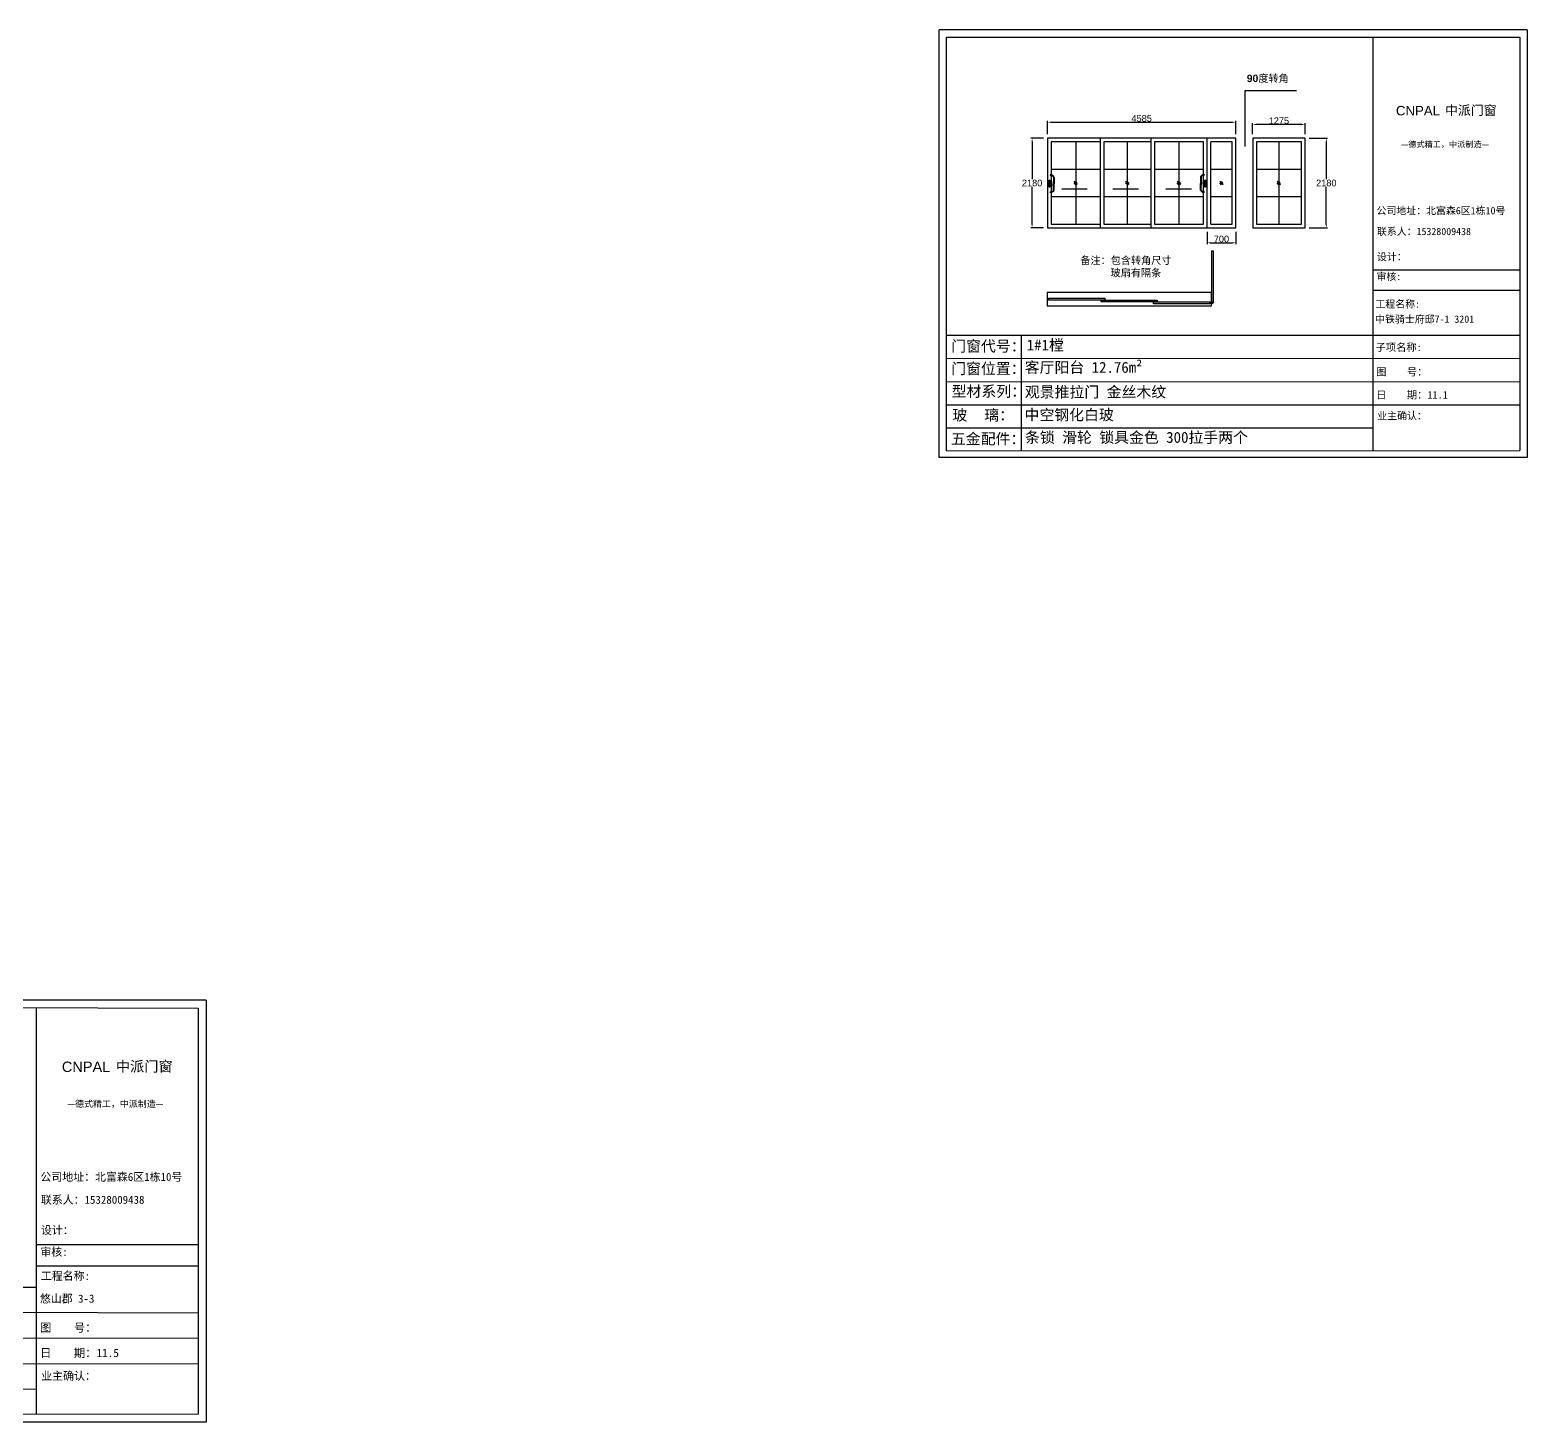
# Model space of a CAD drawing. Header units: inches. Extents: x -138455 to 599497, y -747149 to 13167.
# Drawn here: x 366322 to 402747, y -468621 to -434751 of the extents above; entities that cross this region are included whole.
import ezdxf

# ---------------------------------------------------------------- set-up
doc = ezdxf.new("R2010")
doc.units = ezdxf.units.IN
doc.header["$MEASUREMENT"] = 0
doc.header["$PDMODE"] = 35
doc.header["$PDSIZE"] = -3
doc.layers.add('0 @ 1', color=7, linetype='Continuous')
doc.styles.add('Annotative', font='arialbd.ttf')
doc.styles.add('MtXpl_', font='')
doc.styles.get("Standard").update_dxf_attribs({"font": 'arial.ttf'})
doc.styles.get('MtXpl_').set_extended_font_data('SimSun')
doc.dimstyles.get("Standard").update_dxf_attribs({"dimtxt": 80, "dimasz": 70, "dimexe": 40, "dimexo": 80, "dimgap": 0, "dimtad": 1, "dimtih": 1, "dimtoh": 1, "dimdec": 0, "dimzin": 0, "dimdsep": 46, "dimtxsty": 'Standard', "dimcen": 0.09, "dimadec": 0, "dimazin": 0, "dimtfac": 1, "dimtdec": 0, "dimtofl": 0, "dimtmove": 0, "dimatfit": 3, "dimfxl": 0, "dimtolj": 1, "dimtzin": 0, "dimarcsym": 0})

# ---------------------------------------------------------------- blocks, each defined once
blk = doc.blocks.new('*D2142')
at = {"color": 0, "lineweight": -2, "transparency": 16777216}
for p, q in [((397446, -437386), (397893, -437386)), ((397863, -437466), (397863, -438384)), ((397863, -439486), (397863, -438568)), ((397446, -439566), (397893, -439566))]:
    blk.add_line(p, q, dxfattribs=at)
at = {"color": 0, "transparency": 16777216}
for points in [[(397850, -437466), (397876, -437466), (397863, -437386)], [(397850, -439486), (397876, -439486), (397863, -439566)]]:
    blk.add_solid(points, dxfattribs=at)
at = {"layer": 'Defpoints', "color": 0, "transparency": 16777216}
for p in [(397346, -437386), (397346, -439566), (397863, -439566)]:
    blk.add_point(p, dxfattribs=at)
at = {"color": 0, "transparency": 16777216, "insert": (397863, -438476), "char_height": 160, "attachment_point": 5}
blk.add_mtext('\\A1;2180', dxfattribs=at)
blk = doc.blocks.new('*D2143')
at = {"color": 0, "lineweight": -2, "transparency": 16777216}
for p, q in [((396071, -437286), (396071, -437022)), ((397266, -437052), (396151, -437052)), ((397346, -437286), (397346, -437022))]:
    blk.add_line(p, q, dxfattribs=at)
at = {"color": 0, "transparency": 16777216}
for points in [[(396151, -437039), (396151, -437066), (396071, -437052)], [(397266, -437039), (397266, -437066), (397346, -437052)]]:
    blk.add_solid(points, dxfattribs=at)
at = {"layer": 'Defpoints', "color": 0, "transparency": 16777216}
for p in [(396071, -437052), (396071, -437386), (397346, -437386)]:
    blk.add_point(p, dxfattribs=at)
at = {"color": 0, "transparency": 16777216, "insert": (396709, -436960), "char_height": 160, "attachment_point": 5}
blk.add_mtext('\\A1;1275', dxfattribs=at)
blk = doc.blocks.new('*D2144')
at = {"color": 0, "lineweight": -2, "transparency": 16777216}
for p, q in [((391081, -437286), (391081, -436966)), ((391161, -436996), (395581, -436996)), ((395661, -437286), (395661, -436966))]:
    blk.add_line(p, q, dxfattribs=at)
at = {"color": 0, "transparency": 16777216}
for points in [[(391161, -436983), (391161, -437009), (391081, -436996)], [(395581, -436983), (395581, -437009), (395661, -436996)]]:
    blk.add_solid(points, dxfattribs=at)
at = {"layer": 'Defpoints', "color": 0, "transparency": 16777216}
for p in [(395661, -436996), (391081, -437386), (395661, -437386)]:
    blk.add_point(p, dxfattribs=at)
at = {"color": 0, "transparency": 16777216, "insert": (393371, -436904), "char_height": 160, "width": 483.71, "attachment_point": 5}
blk.add_mtext('\\A1;4585', dxfattribs=at)
blk = doc.blocks.new('*D2145')
at = {"color": 0, "lineweight": -2, "transparency": 16777216}
for p, q in [((390981, -437386), (390675, -437386)), ((390705, -437466), (390705, -438384)), ((390705, -439486), (390705, -438568)), ((390981, -439566), (390675, -439566))]:
    blk.add_line(p, q, dxfattribs=at)
at = {"color": 0, "transparency": 16777216}
for points in [[(390692, -437466), (390718, -437466), (390705, -437386)], [(390692, -439486), (390718, -439486), (390705, -439566)]]:
    blk.add_solid(points, dxfattribs=at)
at = {"layer": 'Defpoints', "color": 0, "transparency": 16777216}
for p in [(391081, -437386), (390705, -439566), (391081, -439566)]:
    blk.add_point(p, dxfattribs=at)
at = {"color": 0, "transparency": 16777216, "insert": (390705, -438476), "char_height": 160, "attachment_point": 5}
blk.add_mtext('\\A1;2180', dxfattribs=at)
blk = doc.blocks.new('*D2146')
at = {"color": 0, "lineweight": -2, "transparency": 16777216}
for p, q in [((394961, -439666), (394961, -439960)), ((395041, -439930), (395581, -439930)), ((395661, -439666), (395661, -439960))]:
    blk.add_line(p, q, dxfattribs=at)
at = {"color": 0, "transparency": 16777216}
for points in [[(395041, -439917), (395041, -439943), (394961, -439930)], [(395581, -439917), (395581, -439943), (395661, -439930)]]:
    blk.add_solid(points, dxfattribs=at)
at = {"layer": 'Defpoints', "color": 0, "transparency": 16777216}
for p in [(394961, -439566), (395661, -439566), (395661, -439930)]:
    blk.add_point(p, dxfattribs=at)
at = {"color": 0, "transparency": 16777216, "insert": (395311, -439838), "char_height": 160, "attachment_point": 5}
blk.add_mtext('\\A1;700', dxfattribs=at)
blk = doc.blocks.new('123hhh')
for centre, radius, start, end in [((280724, -83285), 15, 176.7622, 183.2378), ((280706, -83231), 10, 16.4502, 30.1514), ((280706, -83339), 10, 329.8486, 343.5498)]:
    blk.add_arc(centre, radius, start, end)
for points, knots in [([(280692, -83211), (280689, -83211), (280685, -83210), (280685, -83215), (280690, -83217), (280696, -83217), (280704, -83219), (280711, -83226), (280713, -83239), (280712, -83254), (280711, -83268), (280709, -83277), (280709, -83282), (280709, -83284)], [0, 0, 0, 0, 6.082763, 8.582763, 11.318747, 19.461781, 26.725965, 36.438119, 46.233865, 64.642794, 80.276332, 88.205882, 94.390611, 94.390611, 94.390611, 94.390611]), ([(280715, -83226), (280712, -83222), (280707, -83214), (280697, -83212), (280692, -83211)], [0.93741, 0.93741, 0.93741, 0.93741, 13.606526, 29.417915, 29.417915, 29.417915, 29.417915]), ([(280692, -83359), (280689, -83359), (280685, -83360), (280685, -83355), (280690, -83353), (280696, -83353), (280704, -83351), (280711, -83344), (280713, -83331), (280712, -83316), (280711, -83302), (280709, -83293), (280709, -83288), (280709, -83286)], [0, 0, 0, 0, 6.082763, 8.582763, 11.318747, 19.461781, 26.725965, 36.438119, 46.233865, 64.642794, 80.276332, 88.205882, 94.390611, 94.390611, 94.390611, 94.390611]), ([(280716, -83229), (280716, -83230), (280717, -83234), (280717, -83249), (280717, -83266), (280717, -83280), (280717, -83285)], [1.197256, 1.197256, 1.197256, 1.197256, 5.358743, 14.155697, 44.084834, 57.684594, 57.684594, 57.684594, 57.684594]), ([(280716, -83341), (280716, -83340), (280717, -83336), (280717, -83321), (280717, -83304), (280717, -83290), (280717, -83285)], [1.197256, 1.197256, 1.197256, 1.197256, 5.358743, 14.155697, 44.084834, 57.684594, 57.684594, 57.684594, 57.684594]), ([(280715, -83344), (280712, -83348), (280707, -83356), (280697, -83358), (280692, -83359)], [0.93741, 0.93741, 0.93741, 0.93741, 13.606526, 29.417915, 29.417915, 29.417915, 29.417915])]:
    blk.add_open_spline(points, degree=3, knots=knots)
blk = doc.blocks.new('123as')
at = {"color": 0}
for p, q in [((90189, 51387), (90252, 51462)), ((90194, 51330), (90312, 51470)), ((90251, 51335), (90314, 51410))]:
    blk.add_line(p, q, dxfattribs=at)

msp = doc.modelspace()

# ---------------------------------------------------------------- linework, layer by layer
for p, q in [((402747.3, -434751.1), (388443.5, -434751.1)), ((388443.5, -445156.9), (388443.5, -434751.1)), ((402747.3, -434751.1), (402747.3, -445156.9)), ((388620.4, -434927.4), (402571, -434927.4)), ((388620.4, -444990), (388620.4, -434927.4)), ((398993, -434927.4), (398993, -444980.7)), ((402571, -434927.4), (402571, -444980.1)), ((395660.9, -437386.1), (391080.9, -437386.1)), ((391080.9, -437386.1), (391080.9, -439566.1)), ((392359.3, -437386.1), (392359.3, -439566.1)), ((393592.6, -437386.1), (393592.6, -439566.1)), ((394960.9, -439566.1), (394960.9, -437386.1)), ((395660.9, -439566.1), (395660.9, -437386.1)), ((391170.9, -437476.1), (391170.9, -439476.1)), ((392359.3, -437476.1), (391170.9, -437476.1)), ((391765.1, -437476.1), (391765.1, -439476.1)), ((392449.3, -437476.1), (392449.3, -439476.1)), ((393592.6, -437476.1), (392449.3, -437476.1)), ((393020.9, -437476.1), (393020.9, -439476.1)), ((394870.9, -437476.1), (393682.6, -437476.1)), ((393682.6, -437476.1), (393682.6, -439476.1)), ((394276.8, -437476.1), (394276.8, -439476.1)), ((394870.9, -439476.1), (394870.9, -437476.1)), ((395050.9, -439476.1), (395050.9, -437476.1)), ((395570.9, -437476.1), (395050.9, -437476.1)), ((395570.9, -439476.1), (395570.9, -437476.1)), ((397256.2, -437476.1), (396161.2, -437476.1)), ((396161.2, -437476.1), (396161.2, -439476.1)), ((396708.7, -437476.1), (396708.7, -439476.1)), ((397256.2, -439476.1), (397256.2, -437476.1)), ((392359.3, -438142.7), (391170.9, -438142.7)), ((393592.6, -438142.7), (392449.3, -438142.7)), ((394870.9, -438142.7), (393682.6, -438142.7)), ((395570.9, -438142.7), (395050.9, -438142.7)), ((397256.2, -438142.7), (396161.2, -438142.7)), ((392359.3, -438809.4), (391170.9, -438809.4)), ((393592.6, -438809.4), (392449.3, -438809.4)), ((394870.9, -438809.4), (393682.6, -438809.4)), ((395570.9, -438809.4), (395050.9, -438809.4)), ((397256.2, -438809.4), (396161.2, -438809.4)), ((391080.9, -439566.1), (395660.9, -439566.1)), ((391170.9, -439476.1), (392359.3, -439476.1)), ((392449.3, -439476.1), (393592.6, -439476.1)), ((393682.6, -439476.1), (394870.9, -439476.1)), ((395050.9, -439476.1), (395570.9, -439476.1)), ((396161.2, -439476.1), (397256.2, -439476.1)), ((398993, -440584.2), (402571, -440584.2)), ((398993, -441079.8), (402571, -441079.8)), ((395072.6, -441367.1), (395117.6, -441367.1)), ((388618.6, -442179.2), (402571, -442179.2)), ((390441.2, -442165.4), (390442, -444977.4)), ((388618.9, -442743.7), (402571, -442739.9)), ((388619.3, -443308.5), (402571, -443304.6)), ((388619.7, -443873.5), (402571, -443873.5)), ((388620, -444434), (398993, -444428.9)), ((388620.4, -444990), (402571, -444980.1)), ((402747.3, -445156.9), (388443.5, -445156.9)), ((370609.8, -458354.3), (354263.9, -458354.3)), ((354458.6, -458507.8), (370415.7, -458548.4)), ((366476, -458548.4), (366476, -468427.1)), ((370415.7, -458548.4), (370415.7, -468426.5)), ((370609.8, -458354.3), (370609.8, -468621.1)), ((366476, -464299.1), (370415.7, -464299.1)), ((366476, -464820.7), (370415.7, -464820.7)), ((354456.6, -465301.8), (366476, -465342.4)), ((354457, -465923.4), (370415.7, -465959.8)), ((354457.4, -466545.2), (370415.7, -466581.5)), ((354457.8, -467167.4), (370415.7, -467208)), ((354458.2, -467784.5), (366476, -467819.5)), ((354458.6, -468396.8), (370415.7, -468426.5)), ((370609.8, -468621.1), (354263.9, -468621.1))]:
    msp.add_line(p, q)
for points in [[(396071.2, -439566.1), (397346.2, -439566.1), (397346.2, -437386.1), (396071.2, -437386.1)], [(395072.6, -441141.9), (391068.3, -441141.9), (391068.3, -441464.2), (395072.6, -441464.2)], [(392473.3, -441322.1), (391104.9, -441322.1), (391104.9, -441277.1), (392473.3, -441277.1)], [(393751.6, -441367.1), (392383.3, -441367.1), (392383.3, -441322.1), (393751.6, -441322.1)], [(395029.9, -441412.1), (393661.6, -441412.1), (393661.6, -441367.1), (395029.9, -441367.1)]]:
    msp.add_lwpolyline(points, close=True)
at = {"color": 0}
for points in [[(391127, -438578.6), (391127, -438578.6, -0.4142136), (391115.6, -438567.2), (391115.6, -438412.7, -0.4142136), (391127, -438401.4), (391127, -438401.4, -0.4142136), (391138.4, -438412.7), (391138.4, -438567.2, -0.4142136)], [(391127, -438555.8), (391127, -438555.8, -0.4142136), (391121.3, -438550.1), (391121.3, -438429.8, -0.4142136), (391127, -438424.1), (391127, -438424.1, -0.4142136), (391132.7, -438429.8), (391132.7, -438550.1, -0.4142136)], [(394916.3, -438578.6), (394916.3, -438578.6, -0.4142136), (394904.9, -438567.2), (394904.9, -438412.7, -0.4142136), (394916.3, -438401.4), (394916.3, -438401.4, -0.4142136), (394927.7, -438412.7), (394927.7, -438567.2, -0.4142136)], [(394916.3, -438555.8), (394916.3, -438555.8, -0.4142136), (394910.6, -438550.1), (394910.6, -438429.8, -0.4142136), (394916.3, -438424.1), (394916.3, -438424.1, -0.4142136), (394922, -438429.8), (394922, -438550.1, -0.4142136)]]:
    msp.add_lwpolyline(points, format="xyb", close=True, dxfattribs=at)
msp.add_lwpolyline([(395072.6, -441412.1), (395072.6, -441412.1, 0.4142136), (395117.6, -441367.1), (395117.6, -440137.1), (395072.6, -440137.1)], format="xyb", close=True)

# ---------------------------------------------------------------- block references
for name, p, xscale, yscale, zscale in [('123hhh', (-423481.7, -196774.8), 2.902285752774178, 2.902285752774178, 2.902285752774178), ('123as', (452095, -472834.5), -0.6684526412304121, 0.6684526412304121, 0.6684526412304121), ('123as', (453350.8, -472834.5), -0.6684526412304121, 0.6684526412304121, 0.6684526412304121), ('123as', (454606.6, -472834.5), -0.6684526412304121, 0.6684526412304121, 0.6684526412304121), ('123hhh', (1209523.8, -196769.3), -2.902285752774178, 2.902285752774178, 2.902285752774178), ('123as', (455640.8, -472834.5), -0.6684526412304121, 0.6684526412304121, 0.6684526412304121), ('123as', (457038.5, -472834.5), -0.6684526412304121, 0.6684526412304121, 0.6684526412304121)]:
    msp.add_blockref(name, p, dxfattribs=dict(xscale=xscale, yscale=yscale, zscale=zscale))

# ---------------------------------------------------------------- texts
for height, p in [(229.91, (399557.7, -436829.9)), (253.16, (367097.7, -460104.3))]:
    msp.add_text('CNPAL', height=height).set_placement(p)
at = {"style": 'MtXpl_'}
for s, height, p in [('中派门窗', 229.91, (400751.4, -436820.5)), ('—德式精工，中派制造—', 141.486, (399677.9, -437605)), ('公司地址：北富森6区1栋10号', 176.858, (399085.1, -439236.5)), ('联系人：15328009438', 176.858, (399094.7, -439742.1)), ('设计：', 176.86, (399095, -440357.9)), ('审核:', 176.86, (399083.7, -440837.4)), ('工程名称:', 176.86, (399057.8, -441508.7)), ('中铁骑士府邸7-1 3201', 176.858, (399050.5, -441875.9)), ('子项名称:', 182.76, (399063.5, -442562.5)), ('图    号：', 182.76, (399076.6, -443161.9)), ('日    期：11.1', 182.755, (399077.2, -443721.7)), ('业主确认：', 176.86, (399101.8, -444225.8)), ('中派门窗', 253.16, (368412.2, -460093.9)), ('—德式精工，中派制造—', 155.79, (367230.2, -460957.7)), ('公司地址：北富森6区1栋10号', 194.738, (366577.4, -462754.1)), ('联系人：15328009438', 194.738, (366588, -463310.8)), ('设计：', 194.74, (366588.3, -464049.9)), ('审核:', 194.74, (366575.8, -464577.9)), ('工程名称:', 194.74, (366587.4, -465162.7)), ('悠山郡 3-3', 194.74, (366563.5, -465715.6)), ('图    号：', 201.23, (366568, -466424.4)), ('日    期：11.5', 201.232, (366568.8, -467040.8)), ('业主确认：', 194.74, (366595.8, -467595.9))]:
    msp.add_text(s, height=height, dxfattribs=at).set_placement(p)
at = {"layer": '0 @ 1', "style": 'Annotative'}
for s, p in [('门窗代号：', (388736.4, -442576.6)), ('门窗位置：', (388736.4, -443123.1)), ('型材系列：', (388747.5, -443675.2)), ('玻    璃：', (388766.1, -444254.1)), ('五金配件：', (388729.8, -444830.9))]:
    msp.add_text(s, height=265.29, dxfattribs=at).set_placement(p)
at = {"layer": '0 @ 1', "attachment_point": 1, "style": 'Annotative'}
for s, width, insert, char_height in [('90{\\fSimSun|b1|i0|c134|p2;度转角}', 1730.016, (395928.2, -435839.5), 180.693), ('{\\fSimSun|b1|i0|c134|p2;备注：包含转角尺寸\\P      玻扇有隔条}', 2820.481, (391877.1, -440267.3), 180.693), ('{\\fSimSun|b1|i0|c134|p2;1#1樘}', 4396.385, (390573.4, -442284.2), 265.286), ('{\\fSimSun|b1|i0|c134|p2;客厅阳台 12.76m²}', 7554.543, (390526.1, -442827.3), 265.286), ('{\\fSimSun|b1|i0|c134|p2;观景推拉门 金丝木纹}', 9006.576, (390529.3, -443426), 265.286), ('{\\fSimSun|b1|i0|c134|p2;中空钢化白玻}', 7839.588, (390520.9, -443982.4), 265.286), ('{\\fSimSun|b1|i0|c134|p2;条锁 滑轮 锁具金色 300拉手两个}', 7563.173, (390531.2, -444530.6), 265.286)]:
    msp.add_mtext_dynamic_manual_height_columns(s, width=width, gutter_width=903.5, heights=[0], dxfattribs=dict(at, insert=insert, char_height=char_height))

# ---------------------------------------------------------------- dimensions: what is measured, and where the dimension line sits
dim = msp.add_linear_dim(base=(395660.9, -436996.1), p1=(391080.9, -437386.1), p2=(395660.9, -437386.1), text='4585', dimstyle='Standard', override={"dimtxt": 160, "dimasz": 80, "dimexe": 30, "dimexo": 100, "dimgap": 10, "dimfxl": 100})
dim.commit()
dim.dimension.update_dxf_attribs({"geometry": '*D2144', "text_midpoint": (393370.9, -436904.4)})
for base, p1, p2, picture, middle in [((396071.2, -437052.2), (397346.2, -437386.1), (396071.2, -437386.1), '*D2143', (396708.7, -436960.5)), ((395660.9, -439930.1), (394960.9, -439566.1), (395660.9, -439566.1), '*D2146', (395310.9, -439838.4))]:
    dim = msp.add_linear_dim(base=base, p1=p1, p2=p2, dimstyle='Standard', override={"dimtxt": 160, "dimasz": 80, "dimexe": 30, "dimexo": 100, "dimgap": 10, "dimfxl": 100})
    dim.commit()
    dim.dimension.update_dxf_attribs({"geometry": picture, "text_midpoint": middle})
for base, p1, p2, picture, middle in [((390705.1, -439566.1), (391080.9, -437386.1), (391080.9, -439566.1), '*D2145', (390705.1, -438476.1)), ((397863, -439566.1), (397346.2, -437386.1), (397346.2, -439566.1), '*D2142', (397863, -438476.1))]:
    dim = msp.add_linear_dim(base=base, p1=p1, p2=p2, angle=90, dimstyle='Standard', override={"dimtxt": 160, "dimasz": 80, "dimexe": 30, "dimexo": 100, "dimgap": 10, "dimfxl": 100})
    dim.commit()
    dim.dimension.update_dxf_attribs({"geometry": picture, "text_midpoint": middle})

# ---------------------------------------------------------------- leaders
for points in [[(395888.8, -437583.4), (395888.8, -436224.3), (397138, -436224.3)], [(392043.5, -438627.5), (391424.7, -438627.5)], [(393291.6, -438627.5), (392672.8, -438627.5)], [(394579.5, -438627.5), (393960.7, -438627.5)]]:
    msp.add_leader(points, dimstyle='Standard', override={"dimtxt": 160, "dimasz": 80, "dimexe": 30, "dimexo": 100, "dimgap": 10, "dimtad": 0, "dimfxl": 100})

doc.saveas('drawing.dxf')
